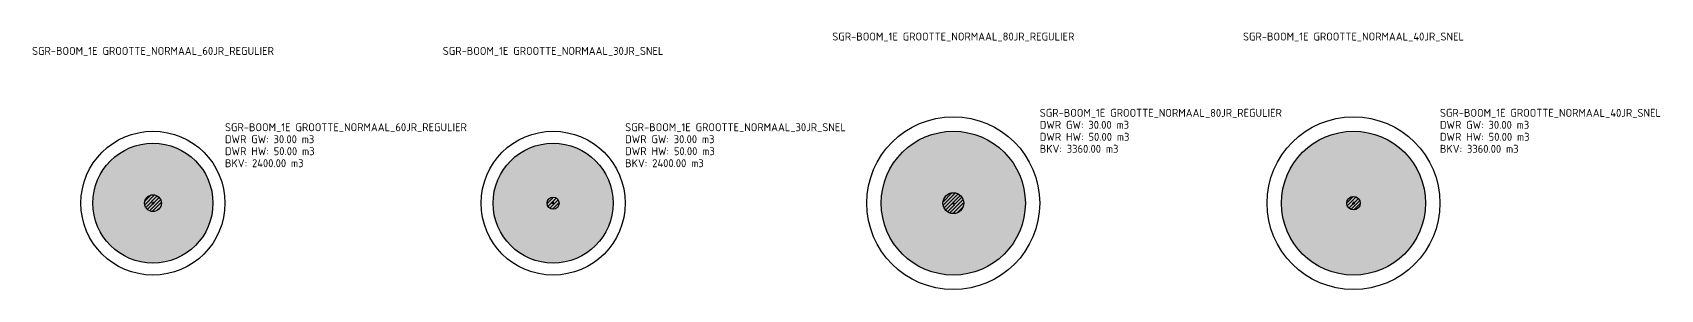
# Model space of a CAD drawing. Header units: metres. Extents: x -76 to 388, y -74 to 60.
# Drawn here: x 185 to 388.4, y -10.8 to 21.4 of the extents above; entities that cross this region are included whole.
import ezdxf

# ---------------------------------------------------------------- set-up
doc = ezdxf.new("R2010")
doc.units = ezdxf.units.M
for name, color, linetype in [('N-GV-GR-BOOM-S', 92, 'Continuous'), ('N-GV-GR-BOOM_KROON-G', 90, 'Continuous'), ('N-GV-GR-BOOM_KROON-V', 92, 'Continuous'), ('N-GV-GR-BOOM_KROON_BOVENGRONDS OBSTAKELVRIJ-G', 30, 'Continuous'), ('N-GV-GR-BOOM_ONDERGRONDS OBSTAKELVRIJ ZONE-G', 30, 'Continuous'), ('N-GV-GR-BOOM_ONDERGRONDS OBSTAKELVRIJE ZONE-A', 142, 'Continuous'), ('N-GV-GR-BOOM_STANDPLAATS-G', 7, 'Continuous'), ('N-GV-GV-BOOM-T18', 7, 'Continuous')]:
    doc.layers.add(name, color=color, linetype=linetype)
doc.styles.add('NLCS-ISO', font='NLCS-ISO.ttf')

# ---------------------------------------------------------------- blocks, each defined once
blk = doc.blocks.new('SGR-BOOM_1E GROOTTE_NORMAAL_60JR_REGULIER')
at = {"layer": 'N-GV-GR-BOOM_KROON-V'}
h = blk.add_hatch(color=256, dxfattribs=at)
edge = h.paths.add_edge_path(flags=0)
edge.add_arc((0, 0), 7.5, 0, 360)
at = {"layer": 'N-GV-GR-BOOM_ONDERGRONDS OBSTAKELVRIJE ZONE-A'}
h = blk.add_hatch(dxfattribs=at)
h.set_pattern_fill('ANSI31', color=256, scale=0.1, style=0)
h.set_pattern_definition([(45, (-200, 0), (-0.2245064, 0.2245064), [])])
edge = h.paths.add_edge_path(flags=0)
edge.add_arc((0, 0), 1.05, 0, 360)
at = {"layer": 'N-GV-GR-BOOM_KROON-G'}
blk.add_circle((0, 0), 7.5, dxfattribs=at)
at = {"layer": 'N-GV-GR-BOOM_KROON_BOVENGRONDS OBSTAKELVRIJ-G'}
blk.add_circle((0, 0), 9, dxfattribs=at)
at = {"layer": 'N-GV-GR-BOOM_ONDERGRONDS OBSTAKELVRIJ ZONE-G'}
blk.add_circle((0, 0), 1.05, dxfattribs=at)
at = {"layer": 'N-GV-GR-BOOM_STANDPLAATS-G'}
for p, q in [((-0.15, 0), (0.15, 0)), ((0, 0.15), (0, -0.15))]:
    blk.add_line(p, q, dxfattribs=at)
at = {"layer": 'N-GV-GV-BOOM-T18', "style": 'NLCS-ISO'}
for tag, p in [('NLCSSYMBOOLNAAM', (9, 9)), ('DWR Grondwaterprofiel', (9, 7.5)), ('DWR Hangwaterprofiel', (9, 6)), ('BKV', (9, 4.5))]:
    blk.add_attdef(tag, p, '', height=1, dxfattribs=at)
blk = doc.blocks.new('SGR-BOOM_1E GROOTTE_NORMAAL_30JR_SNEL')
at = {"layer": 'N-GV-GR-BOOM_KROON-V'}
h = blk.add_hatch(color=256, dxfattribs=at)
edge = h.paths.add_edge_path(flags=0)
edge.add_arc((0, 0), 7.5, 0, 360)
at = {"layer": 'N-GV-GR-BOOM_ONDERGRONDS OBSTAKELVRIJE ZONE-A'}
h = blk.add_hatch(dxfattribs=at)
h.set_pattern_fill('ANSI31', color=256, scale=0.1, style=0)
h.set_pattern_definition([(45, (-250, 0), (-0.2245064, 0.2245064), [])])
edge = h.paths.add_edge_path(flags=0)
edge.add_arc((0, 0), 0.75, 0, 360)
at = {"layer": 'N-GV-GR-BOOM_KROON-G'}
blk.add_circle((0, 0), 7.5, dxfattribs=at)
at = {"layer": 'N-GV-GR-BOOM_KROON_BOVENGRONDS OBSTAKELVRIJ-G'}
blk.add_circle((0, 0), 9, dxfattribs=at)
at = {"layer": 'N-GV-GR-BOOM_ONDERGRONDS OBSTAKELVRIJ ZONE-G'}
blk.add_circle((0, 0), 0.75, dxfattribs=at)
at = {"layer": 'N-GV-GR-BOOM_STANDPLAATS-G'}
for p, q in [((-0.15, 0), (0.15, 0)), ((0, 0.15), (0, -0.15))]:
    blk.add_line(p, q, dxfattribs=at)
at = {"layer": 'N-GV-GV-BOOM-T18', "style": 'NLCS-ISO'}
for tag, p in [('NLCSSYMBOOLNAAM', (9, 9)), ('DWR Grondwaterprofiel', (9, 7.5)), ('DWR Hangwaterprofiel', (9, 6)), ('BKV', (9, 4.5))]:
    blk.add_attdef(tag, p, '', height=1, dxfattribs=at)
blk = doc.blocks.new('SGR-BOOM_1E GROOTTE_NORMAAL_80JR_REGULIER')
at = {"layer": 'N-GV-GR-BOOM_KROON-V'}
h = blk.add_hatch(color=256, dxfattribs=at)
edge = h.paths.add_edge_path(flags=0)
edge.add_arc((0, 0), 9, 0, 360)
at = {"layer": 'N-GV-GR-BOOM_ONDERGRONDS OBSTAKELVRIJE ZONE-A'}
h = blk.add_hatch(dxfattribs=at)
h.set_pattern_fill('ANSI31', color=256, scale=0.1, style=0)
h.set_pattern_definition([(45, (-300, 0), (-0.2245064, 0.2245064), [])])
edge = h.paths.add_edge_path(flags=0)
edge.add_arc((0, 0), 1.3, 0, 360)
at = {"layer": 'N-GV-GR-BOOM_KROON-G'}
blk.add_circle((0, 0), 9, dxfattribs=at)
at = {"layer": 'N-GV-GR-BOOM_KROON_BOVENGRONDS OBSTAKELVRIJ-G'}
blk.add_circle((0, 0), 10.8, dxfattribs=at)
at = {"layer": 'N-GV-GR-BOOM_ONDERGRONDS OBSTAKELVRIJ ZONE-G'}
blk.add_circle((0, 0), 1.3, dxfattribs=at)
at = {"layer": 'N-GV-GR-BOOM_STANDPLAATS-G'}
for p, q in [((-0.15, 0), (0.15, 0)), ((0, 0.15), (0, -0.15))]:
    blk.add_line(p, q, dxfattribs=at)
at = {"layer": 'N-GV-GV-BOOM-T18', "style": 'NLCS-ISO'}
for tag, p in [('NLCSSYMBOOLNAAM', (10.8, 10.8)), ('DWR Grondwaterprofiel', (10.8, 9.3)), ('DWR Hangwaterprofiel', (10.8, 7.8)), ('BKV', (10.8, 6.3))]:
    blk.add_attdef(tag, p, '', height=1, dxfattribs=at)
blk = doc.blocks.new('SGR-BOOM_1E GROOTTE_NORMAAL_40JR_SNEL')
at = {"layer": 'N-GV-GR-BOOM_KROON-V'}
h = blk.add_hatch(color=256, dxfattribs=at)
edge = h.paths.add_edge_path(flags=0)
edge.add_arc((0, 0), 9, 0, 360)
at = {"layer": 'N-GV-GR-BOOM_ONDERGRONDS OBSTAKELVRIJE ZONE-A'}
h = blk.add_hatch(dxfattribs=at)
h.set_pattern_fill('ANSI31', color=256, scale=0.1, style=0)
h.set_pattern_definition([(45, (-350, 0), (-0.2245064, 0.2245064), [])])
edge = h.paths.add_edge_path(flags=0)
edge.add_arc((0, 0), 0.85, 0, 360)
at = {"layer": 'N-GV-GR-BOOM_KROON-G'}
blk.add_circle((0, 0), 9, dxfattribs=at)
at = {"layer": 'N-GV-GR-BOOM_KROON_BOVENGRONDS OBSTAKELVRIJ-G'}
blk.add_circle((0, 0), 10.8, dxfattribs=at)
at = {"layer": 'N-GV-GR-BOOM_ONDERGRONDS OBSTAKELVRIJ ZONE-G'}
blk.add_circle((0, 0), 0.85, dxfattribs=at)
at = {"layer": 'N-GV-GR-BOOM_STANDPLAATS-G'}
for p, q in [((-0.15, 0), (0.15, 0)), ((0, 0.15), (0, -0.15))]:
    blk.add_line(p, q, dxfattribs=at)
at = {"layer": 'N-GV-GV-BOOM-T18', "style": 'NLCS-ISO'}
for tag, p in [('NLCSSYMBOOLNAAM', (10.8, 10.8)), ('DWR Grondwaterprofiel', (10.8, 9.3)), ('DWR Hangwaterprofiel', (10.8, 7.8)), ('BKV', (10.8, 6.3))]:
    blk.add_attdef(tag, p, '', height=1, dxfattribs=at)

msp = doc.modelspace()

# ---------------------------------------------------------------- block references
at = {"layer": 'N-GV-GR-BOOM-S'}
for name, p, values in [('SGR-BOOM_1E GROOTTE_NORMAAL_80JR_REGULIER', (300, 0), {'NLCSSYMBOOLNAAM': 'SGR-BOOM_1E GROOTTE_NORMAAL_80JR_REGULIER', 'DWR Grondwaterprofiel': 'DWR GW: 30.00 m3', 'DWR Hangwaterprofiel': 'DWR HW: 50.00 m3', 'BKV': 'BKV: 3360.00 m3'}), ('SGR-BOOM_1E GROOTTE_NORMAAL_40JR_SNEL', (350, 0), {'NLCSSYMBOOLNAAM': 'SGR-BOOM_1E GROOTTE_NORMAAL_40JR_SNEL', 'DWR Grondwaterprofiel': 'DWR GW: 30.00 m3', 'DWR Hangwaterprofiel': 'DWR HW: 50.00 m3', 'BKV': 'BKV: 3360.00 m3'}), ('SGR-BOOM_1E GROOTTE_NORMAAL_60JR_REGULIER', (200, 0), {'NLCSSYMBOOLNAAM': 'SGR-BOOM_1E GROOTTE_NORMAAL_60JR_REGULIER', 'DWR Grondwaterprofiel': 'DWR GW: 30.00 m3', 'DWR Hangwaterprofiel': 'DWR HW: 50.00 m3', 'BKV': 'BKV: 2400.00 m3'}), ('SGR-BOOM_1E GROOTTE_NORMAAL_30JR_SNEL', (250, 0), {'NLCSSYMBOOLNAAM': 'SGR-BOOM_1E GROOTTE_NORMAAL_30JR_SNEL', 'DWR Grondwaterprofiel': 'DWR GW: 30.00 m3', 'DWR Hangwaterprofiel': 'DWR HW: 50.00 m3', 'BKV': 'BKV: 2400.00 m3'})]:
    msp.add_blockref(name, p, dxfattribs=at).add_auto_attribs(values)

# ---------------------------------------------------------------- texts
at = {"char_height": 1, "attachment_point": 5, "style": 'NLCS-ISO'}
for s, insert in [('SGR-BOOM_1E GROOTTE_NORMAAL_80JR_REGULIER', (300, 20.8)), ('SGR-BOOM_1E GROOTTE_NORMAAL_40JR_SNEL', (350, 20.8)), ('SGR-BOOM_1E GROOTTE_NORMAAL_60JR_REGULIER', (200, 19)), ('SGR-BOOM_1E GROOTTE_NORMAAL_30JR_SNEL', (250, 19))]:
    msp.add_mtext(s, dxfattribs=dict(at, insert=insert))

doc.saveas('drawing.dxf')
